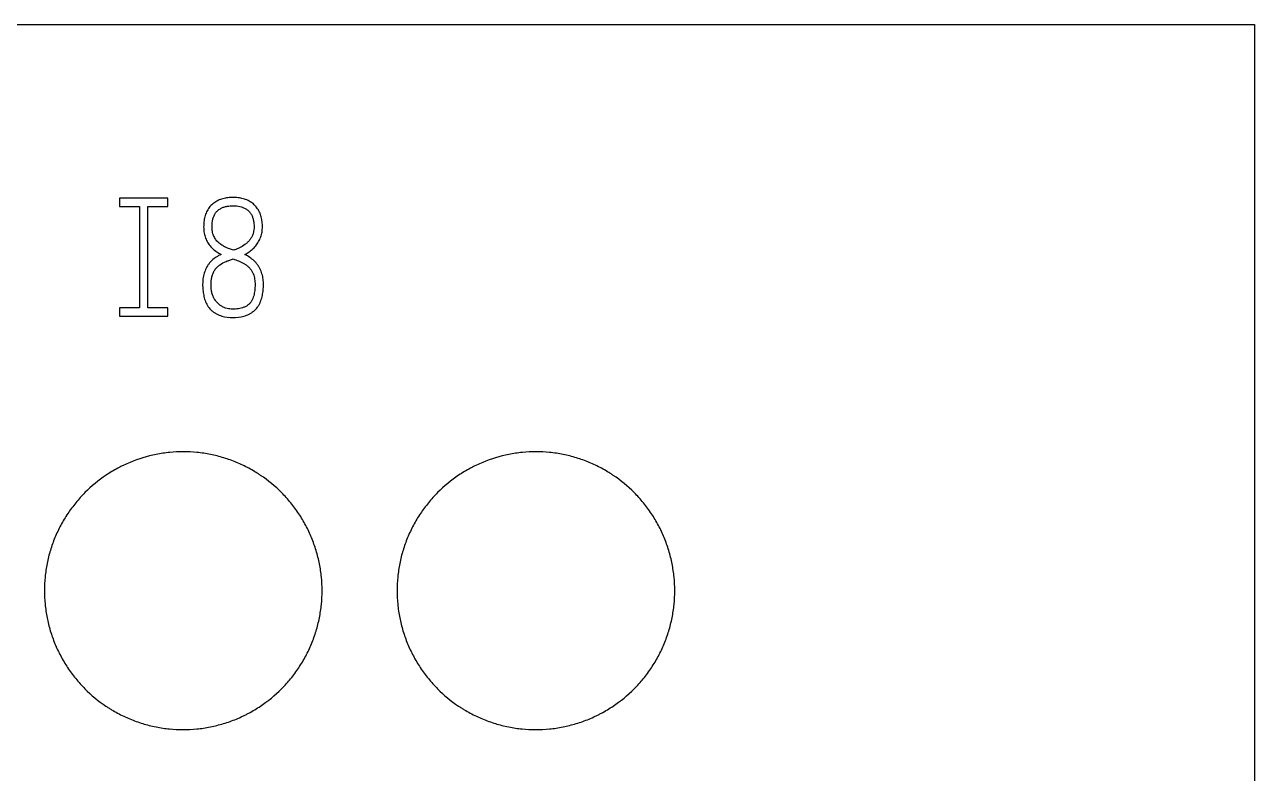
# Model space of a CAD drawing. Extents: x 0 to 420, y 0 to 297.
# Drawn here: x 144.26 to 161.98, y 222.05 to 232.83 of the extents above; entities that cross this region are included whole.
import ezdxf

# ---------------------------------------------------------------- set-up
doc = ezdxf.new("R2010")
doc.units = 0
doc.header["$LTSCALE"] = 23.1
doc.layers.add('10000_FRONT', color=7, linetype='CONTINUOUS')
doc.layers.add('10500_FRONT_LABELING', color=7, linetype='CONTINUOUS')

msp = doc.modelspace()

# ---------------------------------------------------------------- linework, layer by layer
at = {"layer": '10000_FRONT', "color": 7, "linetype": 'CONTINUOUS'}
for p, q in [((90.478, 232.835), (161.978, 232.835)), ((161.978, 232.835), (161.978, 142.835))]:
    msp.add_line(p, q, dxfattribs=at)
for points, knots in [([(148.548, 224.685), (148.548, 224.75), (148.544, 224.816), (148.532, 224.945), (148.522, 225.009), (148.497, 225.137), (148.481, 225.2), (148.453, 225.294), (148.442, 225.325), (148.42, 225.387), (148.409, 225.418), (148.371, 225.508), (148.316, 225.626), (148.249, 225.738), (148.195, 225.819), (148.176, 225.846), (148.137, 225.899), (148.117, 225.925), (148.054, 226.001), (148.01, 226.05), (147.872, 226.189), (147.772, 226.272), (147.649, 226.354), (147.635, 226.363), (147.607, 226.381), (147.593, 226.389), (147.551, 226.415), (147.522, 226.431), (147.435, 226.478), (147.376, 226.506), (147.256, 226.556), (147.194, 226.578), (147.1, 226.607), (147.069, 226.616), (147.005, 226.632), (146.973, 226.639), (146.875, 226.659), (146.745, 226.678), (146.615, 226.684), (146.484, 226.685), (146.418, 226.681), (146.32, 226.672), (146.287, 226.668), (146.222, 226.658), (146.06, 226.63), (145.903, 226.582), (145.752, 226.52), (145.722, 226.506), (145.677, 226.485), (145.662, 226.478), (145.633, 226.463), (145.559, 226.425), (145.489, 226.383), (145.327, 226.274), (145.226, 226.191), (145.109, 226.074), (145.086, 226.05), (145.042, 226.002), (145.021, 225.977), (144.959, 225.901), (144.92, 225.849), (144.848, 225.741), (144.814, 225.685), (144.768, 225.598), (144.753, 225.569), (144.725, 225.509), (144.712, 225.479), (144.674, 225.388), (144.631, 225.266), (144.599, 225.14), (144.58, 225.044), (144.574, 225.012), (144.565, 224.947), (144.56, 224.914), (144.551, 224.816), (144.548, 224.75), (144.548, 224.685)], [0, 0, 0, 0, 0.03125, 0.03125, 0.0625, 0.0625, 0.09375, 0.09375, 0.109375, 0.109375, 0.125, 0.125, 0.15625, 0.1875, 0.1875, 0.203125, 0.203125, 0.21875, 0.21875, 0.25, 0.25, 0.3125, 0.3125, 0.320312, 0.320312, 0.328125, 0.328125, 0.34375, 0.34375, 0.375, 0.375, 0.40625, 0.40625, 0.421875, 0.421875, 0.4375, 0.4375, 0.46875, 0.5, 0.5, 0.53125, 0.53125, 0.546875, 0.546875, 0.5625, 0.625, 0.625, 0.640625, 0.640625, 0.648438, 0.648438, 0.65625, 0.6875, 0.6875, 0.75, 0.75, 0.765625, 0.765625, 0.78125, 0.78125, 0.8125, 0.8125, 0.84375, 0.84375, 0.859375, 0.859375, 0.875, 0.875, 0.90625, 0.9375, 0.9375, 0.953125, 0.953125, 0.96875, 0.96875, 1, 1, 1, 1]), ([(153.628, 224.685), (153.628, 224.75), (153.624, 224.816), (153.612, 224.945), (153.602, 225.009), (153.577, 225.137), (153.561, 225.2), (153.533, 225.294), (153.522, 225.325), (153.5, 225.387), (153.489, 225.418), (153.451, 225.508), (153.396, 225.626), (153.329, 225.738), (153.275, 225.819), (153.256, 225.846), (153.217, 225.899), (153.197, 225.925), (153.134, 226.001), (153.09, 226.05), (152.952, 226.189), (152.852, 226.272), (152.729, 226.354), (152.715, 226.363), (152.687, 226.381), (152.673, 226.389), (152.631, 226.415), (152.602, 226.431), (152.515, 226.478), (152.456, 226.506), (152.336, 226.556), (152.274, 226.578), (152.18, 226.607), (152.149, 226.616), (152.085, 226.632), (152.053, 226.639), (151.955, 226.659), (151.825, 226.678), (151.695, 226.684), (151.564, 226.685), (151.498, 226.681), (151.4, 226.672), (151.367, 226.668), (151.302, 226.658), (151.14, 226.63), (150.983, 226.582), (150.832, 226.52), (150.802, 226.506), (150.757, 226.485), (150.742, 226.478), (150.713, 226.463), (150.639, 226.425), (150.569, 226.383), (150.407, 226.274), (150.306, 226.191), (150.189, 226.074), (150.166, 226.05), (150.122, 226.002), (150.101, 225.977), (150.039, 225.901), (150, 225.849), (149.928, 225.741), (149.894, 225.685), (149.848, 225.598), (149.833, 225.569), (149.805, 225.509), (149.792, 225.479), (149.754, 225.388), (149.711, 225.266), (149.679, 225.14), (149.66, 225.044), (149.654, 225.012), (149.645, 224.947), (149.64, 224.914), (149.631, 224.816), (149.628, 224.75), (149.628, 224.685)], [0, 0, 0, 0, 0.03125, 0.03125, 0.0625, 0.0625, 0.09375, 0.09375, 0.109375, 0.109375, 0.125, 0.125, 0.15625, 0.1875, 0.1875, 0.203125, 0.203125, 0.21875, 0.21875, 0.25, 0.25, 0.3125, 0.3125, 0.320312, 0.320312, 0.328125, 0.328125, 0.34375, 0.34375, 0.375, 0.375, 0.40625, 0.40625, 0.421875, 0.421875, 0.4375, 0.4375, 0.46875, 0.5, 0.5, 0.53125, 0.53125, 0.546875, 0.546875, 0.5625, 0.625, 0.625, 0.640625, 0.640625, 0.648438, 0.648438, 0.65625, 0.6875, 0.6875, 0.75, 0.75, 0.765625, 0.765625, 0.78125, 0.78125, 0.8125, 0.8125, 0.84375, 0.84375, 0.859375, 0.859375, 0.875, 0.875, 0.90625, 0.9375, 0.9375, 0.953125, 0.953125, 0.96875, 0.96875, 1, 1, 1, 1]), ([(144.548, 224.685), (144.548, 224.619), (144.551, 224.553), (144.564, 224.424), (144.573, 224.36), (144.598, 224.232), (144.614, 224.169), (144.642, 224.075), (144.653, 224.044), (144.675, 223.982), (144.686, 223.951), (144.724, 223.861), (144.78, 223.743), (144.846, 223.631), (144.9, 223.55), (144.919, 223.523), (144.958, 223.47), (144.978, 223.444), (145.041, 223.368), (145.085, 223.319), (145.223, 223.18), (145.323, 223.097), (145.446, 223.015), (145.46, 223.006), (145.488, 222.988), (145.502, 222.98), (145.544, 222.954), (145.573, 222.938), (145.66, 222.891), (145.719, 222.863), (145.839, 222.813), (145.901, 222.791), (145.995, 222.762), (146.026, 222.753), (146.09, 222.737), (146.123, 222.73), (146.22, 222.71), (146.35, 222.691), (146.48, 222.685), (146.611, 222.684), (146.677, 222.688), (146.775, 222.697), (146.808, 222.701), (146.873, 222.711), (146.906, 222.717), (147.002, 222.736), (147.066, 222.752), (147.191, 222.79), (147.252, 222.812), (147.343, 222.849), (147.373, 222.863), (147.418, 222.884), (147.433, 222.891), (147.462, 222.906), (147.536, 222.944), (147.606, 222.986), (147.768, 223.095), (147.869, 223.178), (147.986, 223.295), (148.009, 223.319), (148.053, 223.367), (148.074, 223.392), (148.136, 223.468), (148.175, 223.52), (148.247, 223.628), (148.281, 223.684), (148.327, 223.771), (148.342, 223.8), (148.37, 223.86), (148.383, 223.89), (148.421, 223.981), (148.464, 224.103), (148.496, 224.229), (148.515, 224.325), (148.521, 224.357), (148.531, 224.422), (148.535, 224.455), (148.544, 224.553), (148.548, 224.619), (148.548, 224.685)], [0, 0, 0, 0, 0.03125, 0.03125, 0.0625, 0.0625, 0.09375, 0.09375, 0.109375, 0.109375, 0.125, 0.125, 0.15625, 0.1875, 0.1875, 0.203125, 0.203125, 0.21875, 0.21875, 0.25, 0.25, 0.3125, 0.3125, 0.320312, 0.320312, 0.328125, 0.328125, 0.34375, 0.34375, 0.375, 0.375, 0.40625, 0.40625, 0.421875, 0.421875, 0.4375, 0.4375, 0.46875, 0.5, 0.5, 0.53125, 0.53125, 0.546875, 0.546875, 0.5625, 0.5625, 0.59375, 0.59375, 0.625, 0.625, 0.640625, 0.640625, 0.648438, 0.648438, 0.65625, 0.6875, 0.6875, 0.75, 0.75, 0.765625, 0.765625, 0.78125, 0.78125, 0.8125, 0.8125, 0.84375, 0.84375, 0.859375, 0.859375, 0.875, 0.875, 0.90625, 0.9375, 0.9375, 0.953125, 0.953125, 0.96875, 0.96875, 1, 1, 1, 1]), ([(149.628, 224.685), (149.628, 224.619), (149.631, 224.553), (149.644, 224.424), (149.653, 224.36), (149.678, 224.232), (149.694, 224.169), (149.722, 224.075), (149.733, 224.044), (149.755, 223.982), (149.766, 223.951), (149.804, 223.861), (149.86, 223.743), (149.926, 223.631), (149.98, 223.55), (149.999, 223.523), (150.038, 223.47), (150.058, 223.444), (150.121, 223.368), (150.165, 223.319), (150.303, 223.18), (150.403, 223.097), (150.526, 223.015), (150.54, 223.006), (150.568, 222.988), (150.582, 222.98), (150.624, 222.954), (150.653, 222.938), (150.74, 222.891), (150.799, 222.863), (150.919, 222.813), (150.981, 222.791), (151.075, 222.762), (151.106, 222.753), (151.17, 222.737), (151.203, 222.73), (151.3, 222.71), (151.43, 222.691), (151.56, 222.685), (151.691, 222.684), (151.757, 222.688), (151.855, 222.697), (151.888, 222.701), (151.953, 222.711), (151.986, 222.717), (152.082, 222.736), (152.146, 222.752), (152.271, 222.79), (152.332, 222.812), (152.423, 222.849), (152.453, 222.863), (152.498, 222.884), (152.513, 222.891), (152.542, 222.906), (152.616, 222.944), (152.686, 222.986), (152.848, 223.095), (152.949, 223.178), (153.066, 223.295), (153.089, 223.319), (153.133, 223.367), (153.154, 223.392), (153.216, 223.468), (153.255, 223.52), (153.327, 223.628), (153.361, 223.684), (153.407, 223.771), (153.422, 223.8), (153.45, 223.86), (153.463, 223.89), (153.501, 223.981), (153.544, 224.103), (153.576, 224.229), (153.595, 224.325), (153.601, 224.357), (153.611, 224.422), (153.615, 224.455), (153.624, 224.553), (153.628, 224.619), (153.628, 224.685)], [0, 0, 0, 0, 0.03125, 0.03125, 0.0625, 0.0625, 0.09375, 0.09375, 0.109375, 0.109375, 0.125, 0.125, 0.15625, 0.1875, 0.1875, 0.203125, 0.203125, 0.21875, 0.21875, 0.25, 0.25, 0.3125, 0.3125, 0.320312, 0.320312, 0.328125, 0.328125, 0.34375, 0.34375, 0.375, 0.375, 0.40625, 0.40625, 0.421875, 0.421875, 0.4375, 0.4375, 0.46875, 0.5, 0.5, 0.53125, 0.53125, 0.546875, 0.546875, 0.5625, 0.5625, 0.59375, 0.59375, 0.625, 0.625, 0.640625, 0.640625, 0.648438, 0.648438, 0.65625, 0.6875, 0.6875, 0.75, 0.75, 0.765625, 0.765625, 0.78125, 0.78125, 0.8125, 0.8125, 0.84375, 0.84375, 0.859375, 0.859375, 0.875, 0.875, 0.90625, 0.9375, 0.9375, 0.953125, 0.953125, 0.96875, 0.96875, 1, 1, 1, 1])]:
    msp.add_open_spline(points, degree=3, knots=knots, dxfattribs=at)
at = {"layer": '10500_FRONT_LABELING', "color": 7, "linetype": 'CONTINUOUS'}
for p, q in [((145.628, 230.335), (145.628, 230.215)), ((146.328, 230.335), (145.628, 230.335)), ((146.328, 230.215), (146.328, 230.335)), ((145.628, 230.215), (145.918, 230.215)), ((145.918, 230.215), (145.918, 228.755)), ((146.038, 228.755), (146.038, 230.215)), ((146.038, 230.215), (146.328, 230.215)), ((145.628, 228.755), (145.628, 228.635)), ((145.918, 228.755), (145.628, 228.755)), ((146.328, 228.755), (146.038, 228.755)), ((146.328, 228.635), (146.328, 228.755)), ((145.628, 228.635), (146.328, 228.635))]:
    msp.add_line(p, q, dxfattribs=at)
for points, knots in [([(147.436, 229.523), (147.458, 229.535), (147.479, 229.548), (147.518, 229.577), (147.537, 229.592), (147.564, 229.618), (147.572, 229.627), (147.589, 229.646), (147.596, 229.655), (147.618, 229.684), (147.631, 229.705), (147.648, 229.737), (147.653, 229.748), (147.663, 229.771), (147.667, 229.783), (147.674, 229.806), (147.677, 229.818), (147.682, 229.842), (147.684, 229.854), (147.687, 229.878), (147.687, 229.89), (147.688, 229.915), (147.688, 229.927), (147.687, 229.964), (147.685, 229.988), (147.678, 230.036), (147.673, 230.06), (147.662, 230.095), (147.658, 230.107), (147.649, 230.13), (147.644, 230.141), (147.627, 230.174), (147.613, 230.194), (147.581, 230.232), (147.563, 230.249), (147.534, 230.271), (147.524, 230.278), (147.503, 230.291), (147.492, 230.297), (147.458, 230.313), (147.435, 230.321), (147.399, 230.331), (147.387, 230.334), (147.363, 230.339), (147.351, 230.341), (147.314, 230.345), (147.29, 230.346), (147.253, 230.346), (147.24, 230.346), (147.216, 230.345), (147.203, 230.344), (147.167, 230.339), (147.142, 230.335), (147.107, 230.325), (147.095, 230.321), (147.072, 230.313), (147.061, 230.308), (147.027, 230.292), (147.006, 230.279), (146.976, 230.257), (146.967, 230.249), (146.949, 230.232), (146.94, 230.224), (146.916, 230.196), (146.903, 230.176), (146.879, 230.132), (146.871, 230.109), (146.86, 230.074), (146.857, 230.062), (146.852, 230.038), (146.85, 230.026), (146.844, 229.99), (146.843, 229.965), (146.841, 229.917), (146.842, 229.893), (146.845, 229.856), (146.847, 229.844), (146.851, 229.82), (146.854, 229.808), (146.864, 229.772), (146.873, 229.749), (146.889, 229.716), (146.894, 229.705), (146.907, 229.684), (146.914, 229.674), (146.929, 229.654), (146.937, 229.645), (146.954, 229.627), (146.962, 229.618), (146.98, 229.601), (146.99, 229.593), (147.01, 229.578), (147.02, 229.571), (147.051, 229.55), (147.072, 229.537), (147.094, 229.526)], [0, 0, 0, 0, 0.03125, 0.03125, 0.0625, 0.0625, 0.078125, 0.078125, 0.09375, 0.09375, 0.125, 0.125, 0.140625, 0.140625, 0.15625, 0.15625, 0.171875, 0.171875, 0.1875, 0.1875, 0.203125, 0.203125, 0.21875, 0.21875, 0.25, 0.25, 0.28125, 0.28125, 0.296875, 0.296875, 0.3125, 0.3125, 0.34375, 0.34375, 0.375, 0.375, 0.390625, 0.390625, 0.40625, 0.40625, 0.4375, 0.4375, 0.453125, 0.453125, 0.46875, 0.46875, 0.5, 0.5, 0.515625, 0.515625, 0.53125, 0.53125, 0.5625, 0.5625, 0.578125, 0.578125, 0.59375, 0.59375, 0.625, 0.625, 0.640625, 0.640625, 0.65625, 0.65625, 0.6875, 0.6875, 0.71875, 0.71875, 0.734375, 0.734375, 0.75, 0.75, 0.78125, 0.78125, 0.8125, 0.8125, 0.828125, 0.828125, 0.84375, 0.84375, 0.875, 0.875, 0.890625, 0.890625, 0.90625, 0.90625, 0.921875, 0.921875, 0.9375, 0.9375, 0.953125, 0.953125, 0.96875, 0.96875, 1, 1, 1, 1]), ([(146.962, 229.915), (146.963, 229.945), (146.964, 229.976), (146.971, 230.021), (146.975, 230.036), (146.983, 230.066), (146.989, 230.08), (146.999, 230.101), (147.003, 230.107), (147.011, 230.12), (147.016, 230.127), (147.03, 230.145), (147.041, 230.155), (147.059, 230.17), (147.066, 230.174), (147.079, 230.182), (147.086, 230.186), (147.106, 230.197), (147.12, 230.203), (147.142, 230.21), (147.15, 230.212), (147.165, 230.216), (147.187, 230.221), (147.21, 230.224), (147.241, 230.226), (147.256, 230.226), (147.287, 230.226), (147.303, 230.225), (147.348, 230.22), (147.378, 230.213), (147.414, 230.199), (147.421, 230.196), (147.435, 230.19), (147.449, 230.182), (147.462, 230.174), (147.474, 230.165), (147.48, 230.16), (147.497, 230.144), (147.507, 230.133), (147.521, 230.114), (147.525, 230.107), (147.532, 230.094), (147.536, 230.087), (147.545, 230.066), (147.55, 230.051), (147.558, 230.022), (147.561, 230.006), (147.567, 229.961), (147.569, 229.931), (147.567, 229.885), (147.565, 229.87), (147.559, 229.84), (147.555, 229.825), (147.543, 229.796), (147.537, 229.783), (147.525, 229.763), (147.521, 229.756), (147.512, 229.744), (147.507, 229.738), (147.493, 229.72), (147.482, 229.708), (147.46, 229.687), (147.449, 229.677), (147.412, 229.649), (147.386, 229.633), (147.344, 229.613), (147.33, 229.607), (147.3, 229.596), (147.286, 229.591), (147.271, 229.587)], [0, 0, 0, 0, 0.0625, 0.0625, 0.09375, 0.09375, 0.125, 0.125, 0.140625, 0.140625, 0.15625, 0.15625, 0.1875, 0.1875, 0.203125, 0.203125, 0.21875, 0.21875, 0.25, 0.25, 0.265625, 0.265625, 0.28125, 0.3125, 0.3125, 0.34375, 0.34375, 0.375, 0.375, 0.4375, 0.4375, 0.453125, 0.453125, 0.46875, 0.484375, 0.484375, 0.5, 0.5, 0.53125, 0.53125, 0.546875, 0.546875, 0.5625, 0.5625, 0.59375, 0.59375, 0.625, 0.625, 0.6875, 0.6875, 0.71875, 0.71875, 0.75, 0.75, 0.78125, 0.78125, 0.796875, 0.796875, 0.8125, 0.8125, 0.84375, 0.84375, 0.875, 0.875, 0.9375, 0.9375, 0.96875, 0.96875, 1, 1, 1, 1]), ([(147.271, 229.587), (147.232, 229.599), (147.193, 229.613), (147.138, 229.639), (147.12, 229.649), (147.086, 229.671), (147.07, 229.683), (147.047, 229.704), (147.04, 229.711), (147.027, 229.726), (147.014, 229.742), (147.003, 229.759), (146.993, 229.777), (146.989, 229.787), (146.977, 229.815), (146.972, 229.834), (146.966, 229.864), (146.965, 229.874), (146.963, 229.894), (146.962, 229.905), (146.962, 229.915)], [0, 0, 0, 0, 0.25, 0.25, 0.375, 0.375, 0.5, 0.5, 0.5625, 0.5625, 0.625, 0.6875, 0.6875, 0.75, 0.75, 0.875, 0.875, 0.9375, 0.9375, 1, 1, 1, 1]), ([(147.094, 229.526), (147.069, 229.515), (147.046, 229.502), (147.002, 229.473), (146.98, 229.458), (146.951, 229.43), (146.942, 229.421), (146.924, 229.4), (146.916, 229.39), (146.893, 229.357), (146.88, 229.334), (146.864, 229.298), (146.859, 229.285), (146.85, 229.26), (146.846, 229.248), (146.836, 229.209), (146.832, 229.183), (146.829, 229.143), (146.828, 229.13), (146.827, 229.103), (146.827, 229.09), (146.828, 229.05), (146.83, 229.024), (146.836, 228.972), (146.84, 228.946), (146.849, 228.907), (146.852, 228.894), (146.86, 228.868), (146.865, 228.856), (146.875, 228.831), (146.88, 228.819), (146.893, 228.796), (146.9, 228.784), (146.923, 228.751), (146.941, 228.731), (146.972, 228.705), (146.982, 228.697), (147.005, 228.682), (147.016, 228.675), (147.04, 228.663), (147.052, 228.657), (147.077, 228.647), (147.09, 228.643), (147.155, 228.624), (147.208, 228.618), (147.316, 228.618), (147.369, 228.623), (147.433, 228.641), (147.446, 228.645), (147.472, 228.655), (147.484, 228.66), (147.508, 228.672), (147.519, 228.679), (147.542, 228.693), (147.553, 228.701), (147.584, 228.727), (147.602, 228.746), (147.626, 228.779), (147.633, 228.79), (147.647, 228.813), (147.653, 228.825), (147.668, 228.862), (147.677, 228.887), (147.689, 228.94), (147.694, 228.966), (147.7, 229.018), (147.702, 229.045), (147.702, 229.084), (147.702, 229.098), (147.702, 229.124), (147.701, 229.138), (147.698, 229.178), (147.694, 229.204), (147.684, 229.242), (147.68, 229.255), (147.671, 229.28), (147.666, 229.293), (147.655, 229.317), (147.649, 229.329), (147.635, 229.352), (147.628, 229.363), (147.613, 229.384), (147.605, 229.395), (147.587, 229.415), (147.578, 229.425), (147.549, 229.452), (147.527, 229.468), (147.483, 229.498), (147.46, 229.511), (147.436, 229.523)], [0, 0, 0, 0, 0.03125, 0.03125, 0.0625, 0.0625, 0.078125, 0.078125, 0.09375, 0.09375, 0.125, 0.125, 0.140625, 0.140625, 0.15625, 0.15625, 0.1875, 0.1875, 0.203125, 0.203125, 0.21875, 0.21875, 0.25, 0.25, 0.28125, 0.28125, 0.296875, 0.296875, 0.3125, 0.3125, 0.328125, 0.328125, 0.34375, 0.34375, 0.375, 0.375, 0.390625, 0.390625, 0.40625, 0.40625, 0.421875, 0.421875, 0.4375, 0.4375, 0.5, 0.5, 0.5625, 0.5625, 0.578125, 0.578125, 0.59375, 0.59375, 0.609375, 0.609375, 0.625, 0.625, 0.65625, 0.65625, 0.671875, 0.671875, 0.6875, 0.6875, 0.71875, 0.71875, 0.75, 0.75, 0.78125, 0.78125, 0.796875, 0.796875, 0.8125, 0.8125, 0.84375, 0.84375, 0.859375, 0.859375, 0.875, 0.875, 0.890625, 0.890625, 0.90625, 0.90625, 0.921875, 0.921875, 0.9375, 0.9375, 0.96875, 0.96875, 1, 1, 1, 1]), ([(147.054, 228.816), (147.041, 228.828), (147.03, 228.841), (147.013, 228.861), (147.008, 228.868), (146.997, 228.882), (146.993, 228.89), (146.984, 228.905), (146.98, 228.913), (146.973, 228.929), (146.97, 228.937), (146.962, 228.962), (146.958, 228.979), (146.952, 229.014), (146.95, 229.031), (146.948, 229.066), (146.948, 229.084), (146.948, 229.118), (146.949, 229.136), (146.952, 229.162), (146.953, 229.171), (146.956, 229.188), (146.958, 229.197), (146.964, 229.222), (146.97, 229.239), (146.98, 229.263), (146.984, 229.271), (146.992, 229.287), (146.996, 229.294), (147.011, 229.316), (147.022, 229.33), (147.047, 229.354), (147.061, 229.366), (147.104, 229.397), (147.135, 229.413), (147.184, 229.433), (147.201, 229.439), (147.234, 229.45), (147.251, 229.455), (147.268, 229.46)], [0, 0, 0, 0, 0.0625, 0.0625, 0.09375, 0.09375, 0.125, 0.125, 0.15625, 0.15625, 0.1875, 0.1875, 0.25, 0.25, 0.3125, 0.3125, 0.375, 0.375, 0.4375, 0.4375, 0.46875, 0.46875, 0.5, 0.5, 0.5625, 0.5625, 0.59375, 0.59375, 0.625, 0.625, 0.6875, 0.6875, 0.75, 0.75, 0.875, 0.875, 0.9375, 0.9375, 1, 1, 1, 1]), ([(147.268, 229.46), (147.295, 229.452), (147.32, 229.443), (147.371, 229.422), (147.395, 229.411), (147.431, 229.39), (147.442, 229.382), (147.464, 229.366), (147.475, 229.358), (147.495, 229.339), (147.505, 229.329), (147.522, 229.308), (147.53, 229.297), (147.544, 229.274), (147.55, 229.262), (147.56, 229.236), (147.565, 229.223), (147.575, 229.184), (147.579, 229.157), (147.582, 229.117), (147.582, 229.103), (147.582, 229.076), (147.582, 229.062), (147.579, 229.021), (147.576, 228.995), (147.569, 228.955), (147.566, 228.941), (147.559, 228.915), (147.552, 228.895), (147.544, 228.877), (147.538, 228.865), (147.534, 228.859), (147.523, 228.841), (147.515, 228.83), (147.501, 228.815), (147.496, 228.811), (147.486, 228.802), (147.481, 228.797), (147.464, 228.785), (147.452, 228.778), (147.434, 228.769), (147.427, 228.767), (147.414, 228.762), (147.395, 228.755), (147.375, 228.75), (147.349, 228.744), (147.335, 228.742), (147.308, 228.739), (147.294, 228.739), (147.267, 228.738), (147.253, 228.738), (147.226, 228.74), (147.212, 228.741), (147.185, 228.746), (147.171, 228.749), (147.145, 228.757), (147.133, 228.762), (147.114, 228.771), (147.108, 228.775), (147.096, 228.782), (147.091, 228.785), (147.074, 228.797), (147.064, 228.806), (147.054, 228.816)], [0, 0, 0, 0, 0.0625, 0.0625, 0.125, 0.125, 0.15625, 0.15625, 0.1875, 0.1875, 0.21875, 0.21875, 0.25, 0.25, 0.28125, 0.28125, 0.3125, 0.3125, 0.375, 0.375, 0.40625, 0.40625, 0.4375, 0.4375, 0.5, 0.5, 0.53125, 0.53125, 0.5625, 0.578125, 0.578125, 0.59375, 0.59375, 0.625, 0.625, 0.640625, 0.640625, 0.65625, 0.65625, 0.6875, 0.6875, 0.703125, 0.703125, 0.71875, 0.75, 0.75, 0.78125, 0.78125, 0.8125, 0.8125, 0.84375, 0.84375, 0.875, 0.875, 0.90625, 0.90625, 0.9375, 0.9375, 0.953125, 0.953125, 0.96875, 0.96875, 1, 1, 1, 1])]:
    msp.add_open_spline(points, degree=3, knots=knots, dxfattribs=at)

doc.saveas('drawing.dxf')
